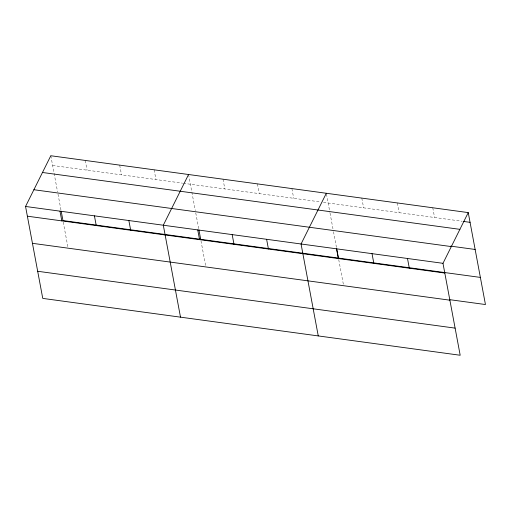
<?xml version="1.0" encoding="UTF-8"?>
<svg xmlns="http://www.w3.org/2000/svg" width="511" height="511" viewBox="0 0 511 511"><rect width="100%" height="100%" fill="white"/><g stroke="black" fill="none" stroke-linecap="round" stroke-linejoin="round"><path stroke-width="0.38" stroke-dasharray="2.56 1.92" d="M52.633 165.475L182.561 183.174M183.34 183.283L320.314 201.934M323.444 202.362L462.18 221.263M432.766 207.773L434.586 217.501M397.283 202.937L399.104 212.672M361.801 198.102L363.621 207.836M326.459 194.02L329.882 212.301M330.023 213.081L333.07 229.356M333.504 231.681L336.557 247.988M338.736 259.626L343.526 285.208M291.883 188.578L293.704 198.313M257.442 183.89L259.262 193.624M223.007 179.201L224.827 188.929M188.565 174.507L195.317 210.589M195.758 212.921L198.805 229.222M200.983 240.866L205.626 265.669M154.13 169.818L155.951 179.546M119.689 165.13L121.509 174.858M85.254 160.435L87.074 170.169M50.813 155.746L57.564 191.829M58.005 194.154L61.052 210.462M63.23 222.1L67.874 246.902"/><path stroke-width="0.77" d="M468.242 212.602L442.98 263.318L460.187 355.254L42.758 298.398L25.55 206.463L50.813 155.746L468.242 212.602L485.45 304.537L449.967 299.708M188.565 174.507L163.303 225.223L180.504 317.159M326.318 193.273L301.056 243.99L318.257 335.925M463.758 221.474L470.069 222.336M42.477 172.482L459.906 229.343M450.702 246.136L475.141 249.464M33.886 189.728L451.315 246.583M25.55 206.463L442.98 263.318M480.372 277.409L62.942 220.554L61.199 211.235M27.37 216.191L444.8 273.053M32.449 243.319L449.878 300.181M37.68 271.271L455.109 328.126M407.497 258.489L409.324 268.218M372.021 253.654L373.841 263.389M336.704 248.761L338.448 258.081M336.538 248.825L338.359 258.553M266.614 239.301L268.435 249.029M232.179 234.606L234 244.341M198.951 230.001L200.695 239.314M197.738 229.918L199.565 239.646M128.861 220.535L130.688 230.269M94.426 215.846L96.247 225.575M59.985 211.152L61.812 220.886"/></g></svg>
